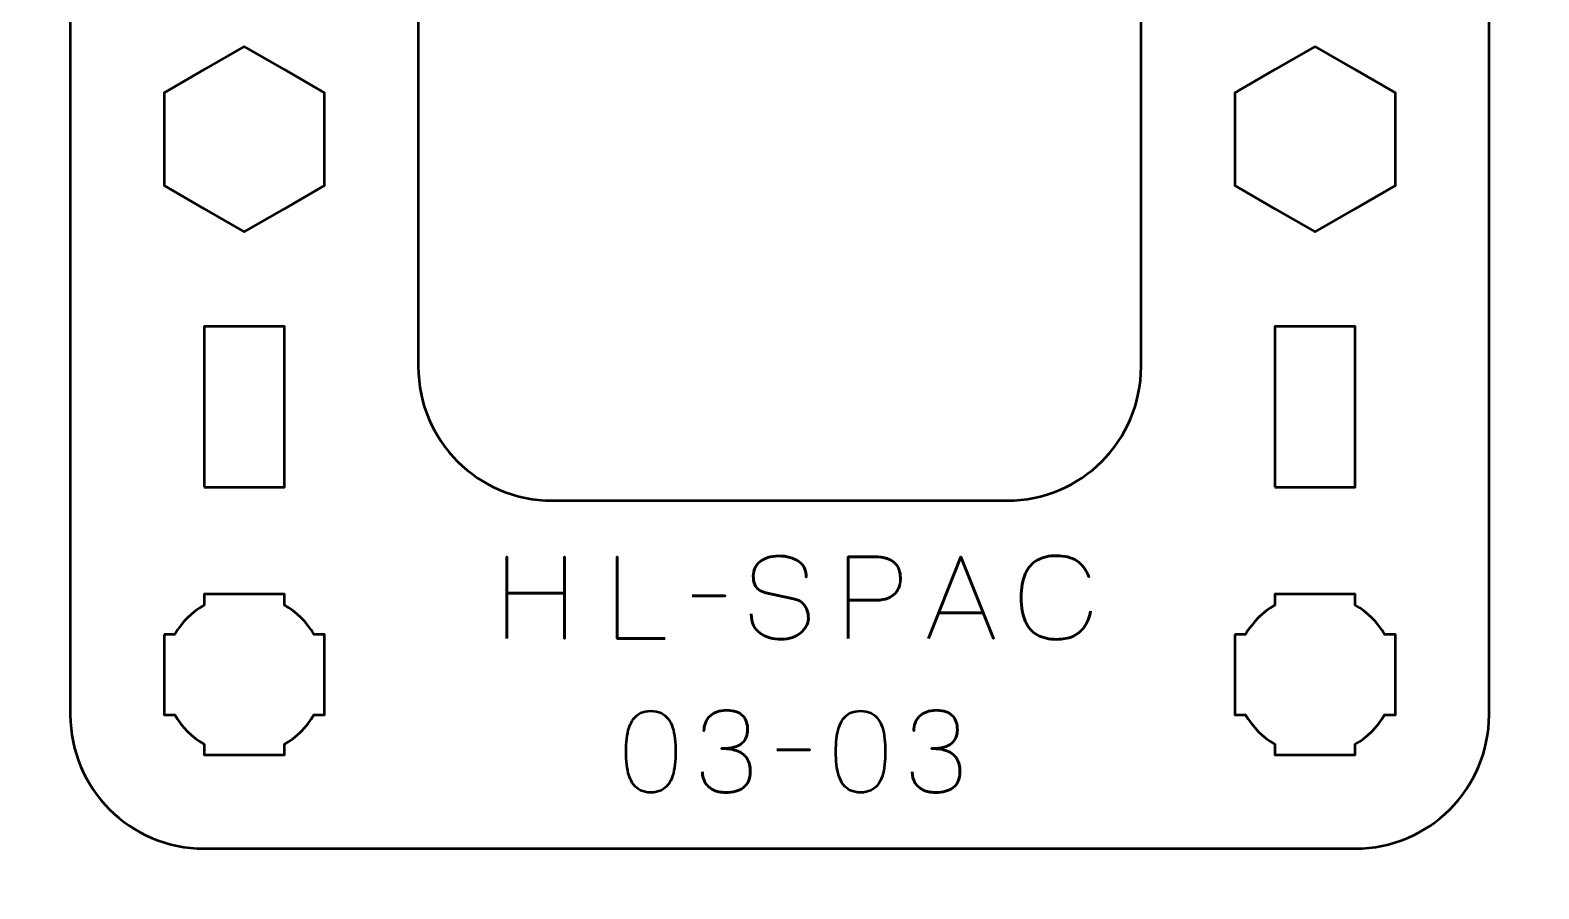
# Model space of a CAD drawing. Header units: centimetres. Extents: x -21 to 0, y -29.7 to 0.
# Drawn here: x -11.4 to -5.76, y -6.05 to -2.84 of the extents above; entities that cross this region are included whole.
import ezdxf

# ---------------------------------------------------------------- set-up
doc = ezdxf.new("R2010")
doc.units = ezdxf.units.CM
doc.header["$MEASUREMENT"] = 0
doc.layers.add('Layer 1', color=7, linetype='Continuous')

msp = doc.modelspace()

# ---------------------------------------------------------------- linework, layer by layer
at = {"layer": 'Layer 1', "lineweight": 53}
for points in [[(-10.75, -4.55), (-10.45, -4.55), (-10.45, -3.95), (-10.75, -3.95), (-10.75, -4.55)], [(-6.75, -4.55), (-6.45, -4.55), (-6.45, -3.95), (-6.75, -3.95), (-6.75, -4.55)]]:
    msp.add_lwpolyline(points, close=True, dxfattribs=at)
at = {"layer": 'Layer 1', "color": 1, "lineweight": 53}
msp.add_open_spline([(-21.00003, -29.19995), (-21.00003, -29.19995), (-21.00003, -2.89992), (-21.00003, -2.89992), (-21.00003, -2.89992), (-21.00003, -2.81709), (-20.93286, -2.74992), (-20.85003, -2.74992), (-20.85003, -2.74992), (-20.7672, -2.74992), (-20.70003, -2.68275), (-20.70003, -2.59992), (-20.70003, -2.59992), (-20.70003, -2.51709), (-20.7672, -2.44992), (-20.85003, -2.44992), (-20.85003, -2.44992), (-20.93286, -2.44992), (-21.00003, -2.38275), (-21.00003, -2.29992), (-21.00003, -2.29992), (-21.00003, -2.21709), (-20.93286, -2.14992), (-20.85003, -2.14992), (-20.85003, -2.14992), (-20.7672, -2.14992), (-20.70003, -2.08275), (-20.70003, -1.99992), (-20.70003, -1.99992), (-20.70003, -1.91709), (-20.7672, -1.84992), (-20.85003, -1.84992), (-20.85003, -1.84992), (-20.93286, -1.84992), (-21.00003, -1.78275), (-21.00003, -1.69992), (-21.00003, -1.69992), (-21.00003, -1.61709), (-20.93286, -1.54992), (-20.85003, -1.54992), (-20.85003, -1.54992), (-20.7672, -1.54992), (-20.70003, -1.48275), (-20.70003, -1.39992), (-20.70003, -1.39992), (-20.70003, -1.31709), (-20.7672, -1.24992), (-20.85003, -1.24992), (-20.85003, -1.24992), (-20.93286, -1.24992), (-21.00003, -1.18275), (-21.00003, -1.09992), (-21.00003, -1.09992), (-21.00003, -1.09992), (-21.00003, -0.49992), (-21.00003, -0.49992), (-21.00003, -0.49992), (-21.00003, -0.22295), (-20.77694, 0.00004), (-20.49994, 0.00004), (-20.49994, 0.00004), (-20.49994, 0.00004), (-0.50008, 0.00004), (-0.50008, 0.00004), (-0.50008, 0.00004), (-0.22294, 0.00004), (0.00002, -0.22295), (0.00002, -0.49992), (0.00002, -0.49992), (0.00002, -0.49992), (0.00002, -29.19995), (0.00002, -29.19995), (0.00002, -29.19995), (0.00002, -29.47695), (-0.22294, -29.70004), (-0.50008, -29.70004), (-0.50008, -29.70004), (-0.50008, -29.70004), (-20.49994, -29.70004), (-20.49994, -29.70004), (-20.49994, -29.70004), (-20.77694, -29.70004), (-21.00003, -29.47695), (-21.00003, -29.19995)], degree=3, knots=[0, 0, 0, 0, 0.047619, 0.047619, 0.047619, 0.047619, 0.0952381, 0.0952381, 0.0952381, 0.0952381, 0.1428571, 0.1428571, 0.1428571, 0.1428571, 0.1904762, 0.1904762, 0.1904762, 0.1904762, 0.2380952, 0.2380952, 0.2380952, 0.2380952, 0.2857143, 0.2857143, 0.2857143, 0.2857143, 0.3333333, 0.3333333, 0.3333333, 0.3333333, 0.3809524, 0.3809524, 0.3809524, 0.3809524, 0.4285714, 0.4285714, 0.4285714, 0.4285714, 0.4761905, 0.4761905, 0.4761905, 0.4761905, 0.5238095, 0.5238095, 0.5238095, 0.5238095, 0.5714286, 0.5714286, 0.5714286, 0.5714286, 0.6190476, 0.6190476, 0.6190476, 0.6190476, 0.6666667, 0.6666667, 0.6666667, 0.6666667, 0.7142857, 0.7142857, 0.7142857, 0.7142857, 0.7619048, 0.7619048, 0.7619048, 0.7619048, 0.8095238, 0.8095238, 0.8095238, 0.8095238, 0.8571429, 0.8571429, 0.8571429, 0.8571429, 0.9047619, 0.9047619, 0.9047619, 0.9047619, 0.952381, 0.952381, 0.952381, 0.952381, 1, 1, 1, 1], dxfattribs=at)
at = {"layer": 'Layer 1', "color": 3, "lineweight": 53}
msp.add_open_spline([(-11.25, -5.4), (-11.25, -5.4), (-11.25, -1.1), (-11.25, -1.1), (-11.25, -1.1), (-11.25, -0.82391), (-11.02609, -0.6), (-10.75, -0.6), (-10.75, -0.6), (-10.75, -0.6), (-6.45, -0.6), (-6.45, -0.6), (-6.45, -0.6), (-6.17391, -0.6), (-5.95, -0.82391), (-5.95, -1.1), (-5.95, -1.1), (-5.95, -1.1), (-5.95, -5.4), (-5.95, -5.4), (-5.95, -5.4), (-5.95, -5.67609), (-6.17391, -5.9), (-6.45, -5.9), (-6.45, -5.9), (-6.45, -5.9), (-10.75, -5.9), (-10.75, -5.9), (-10.75, -5.9), (-11.02609, -5.9), (-11.25, -5.67609), (-11.25, -5.4)], degree=3, knots=[0, 0, 0, 0, 0.125, 0.125, 0.125, 0.125, 0.25, 0.25, 0.25, 0.25, 0.375, 0.375, 0.375, 0.375, 0.5, 0.5, 0.5, 0.5, 0.625, 0.625, 0.625, 0.625, 0.75, 0.75, 0.75, 0.75, 0.875, 0.875, 0.875, 0.875, 1, 1, 1, 1], dxfattribs=at)
at = {"layer": 'Layer 1', "lineweight": 53}
for points, knots in [([(-9.95, -4.1), (-9.95, -4.1), (-9.95, -2.4), (-9.95, -2.4), (-9.95, -2.4), (-9.95, -2.12391), (-9.72609, -1.9), (-9.45, -1.9), (-9.45, -1.9), (-9.45, -1.9), (-7.75, -1.9), (-7.75, -1.9), (-7.75, -1.9), (-7.47391, -1.9), (-7.25, -2.12391), (-7.25, -2.4), (-7.25, -2.4), (-7.25, -2.4), (-7.25, -4.1), (-7.25, -4.1), (-7.25, -4.1), (-7.25, -4.37609), (-7.47391, -4.6), (-7.75, -4.6), (-7.75, -4.6), (-7.75, -4.6), (-9.45, -4.6), (-9.45, -4.6), (-9.45, -4.6), (-9.72609, -4.6), (-9.95, -4.37609), (-9.95, -4.1)], [0, 0, 0, 0, 0.125, 0.125, 0.125, 0.125, 0.25, 0.25, 0.25, 0.25, 0.375, 0.375, 0.375, 0.375, 0.5, 0.5, 0.5, 0.5, 0.625, 0.625, 0.625, 0.625, 0.75, 0.75, 0.75, 0.75, 0.875, 0.875, 0.875, 0.875, 1, 1, 1, 1]), ([(-10.6, -2.90359), (-10.6, -2.90359), (-10.45, -2.99019), (-10.45, -2.99019), (-10.45, -2.99019), (-10.45, -2.99019), (-10.3, -3.07679), (-10.3, -3.07679), (-10.3, -3.07679), (-10.3, -3.07679), (-10.3, -3.25), (-10.3, -3.25), (-10.3, -3.25), (-10.3, -3.25), (-10.3, -3.42321), (-10.3, -3.42321), (-10.3, -3.42321), (-10.3, -3.42321), (-10.45, -3.50981), (-10.45, -3.50981), (-10.45, -3.50981), (-10.45, -3.50981), (-10.6, -3.59641), (-10.6, -3.59641), (-10.6, -3.59641), (-10.6, -3.59641), (-10.75, -3.50981), (-10.75, -3.50981), (-10.75, -3.50981), (-10.75, -3.50981), (-10.9, -3.42321), (-10.9, -3.42321), (-10.9, -3.42321), (-10.9, -3.42321), (-10.9, -3.25), (-10.9, -3.25), (-10.9, -3.25), (-10.9, -3.25), (-10.9, -3.07679), (-10.9, -3.07679), (-10.9, -3.07679), (-10.9, -3.07679), (-10.75, -2.99019), (-10.75, -2.99019), (-10.75, -2.99019), (-10.75, -2.99019), (-10.6, -2.90359), (-10.6, -2.90359)], [0, 0, 0, 0, 0.0833333, 0.0833333, 0.0833333, 0.0833333, 0.1666667, 0.1666667, 0.1666667, 0.1666667, 0.25, 0.25, 0.25, 0.25, 0.3333333, 0.3333333, 0.3333333, 0.3333333, 0.4166667, 0.4166667, 0.4166667, 0.4166667, 0.5, 0.5, 0.5, 0.5, 0.5833333, 0.5833333, 0.5833333, 0.5833333, 0.6666667, 0.6666667, 0.6666667, 0.6666667, 0.75, 0.75, 0.75, 0.75, 0.8333333, 0.8333333, 0.8333333, 0.8333333, 0.9166667, 0.9166667, 0.9166667, 0.9166667, 1, 1, 1, 1]), ([(-6.6, -2.90359), (-6.6, -2.90359), (-6.45, -2.99019), (-6.45, -2.99019), (-6.45, -2.99019), (-6.45, -2.99019), (-6.3, -3.07679), (-6.3, -3.07679), (-6.3, -3.07679), (-6.3, -3.07679), (-6.3, -3.25), (-6.3, -3.25), (-6.3, -3.25), (-6.3, -3.25), (-6.3, -3.42321), (-6.3, -3.42321), (-6.3, -3.42321), (-6.3, -3.42321), (-6.45, -3.50981), (-6.45, -3.50981), (-6.45, -3.50981), (-6.45, -3.50981), (-6.6, -3.59641), (-6.6, -3.59641), (-6.6, -3.59641), (-6.6, -3.59641), (-6.75, -3.50981), (-6.75, -3.50981), (-6.75, -3.50981), (-6.75, -3.50981), (-6.9, -3.42321), (-6.9, -3.42321), (-6.9, -3.42321), (-6.9, -3.42321), (-6.9, -3.25), (-6.9, -3.25), (-6.9, -3.25), (-6.9, -3.25), (-6.9, -3.07679), (-6.9, -3.07679), (-6.9, -3.07679), (-6.9, -3.07679), (-6.75, -2.99019), (-6.75, -2.99019), (-6.75, -2.99019), (-6.75, -2.99019), (-6.6, -2.90359), (-6.6, -2.90359)], [0, 0, 0, 0, 0.0833333, 0.0833333, 0.0833333, 0.0833333, 0.1666667, 0.1666667, 0.1666667, 0.1666667, 0.25, 0.25, 0.25, 0.25, 0.3333333, 0.3333333, 0.3333333, 0.3333333, 0.4166667, 0.4166667, 0.4166667, 0.4166667, 0.5, 0.5, 0.5, 0.5, 0.5833333, 0.5833333, 0.5833333, 0.5833333, 0.6666667, 0.6666667, 0.6666667, 0.6666667, 0.75, 0.75, 0.75, 0.75, 0.8333333, 0.8333333, 0.8333333, 0.8333333, 0.9166667, 0.9166667, 0.9166667, 0.9166667, 1, 1, 1, 1]), ([(-10.9, -5.1), (-10.9, -5.1), (-10.85985, -5.1), (-10.85985, -5.1), (-10.85985, -5.1), (-10.8335, -5.05447), (-10.79553, -5.0165), (-10.75, -4.99015), (-10.75, -4.99015), (-10.75, -4.99015), (-10.75, -4.95), (-10.75, -4.95), (-10.75, -4.95), (-10.75, -4.95), (-10.6, -4.95), (-10.6, -4.95), (-10.6, -4.95), (-10.6, -4.95), (-10.45, -4.95), (-10.45, -4.95), (-10.45, -4.95), (-10.45, -4.95), (-10.45, -4.99015), (-10.45, -4.99015), (-10.45, -4.99015), (-10.40447, -5.0165), (-10.3665, -5.05447), (-10.34015, -5.1), (-10.34015, -5.1), (-10.34015, -5.1), (-10.3, -5.1), (-10.3, -5.1), (-10.3, -5.1), (-10.3, -5.1), (-10.3, -5.25), (-10.3, -5.25), (-10.3, -5.25), (-10.3, -5.25), (-10.3, -5.4), (-10.3, -5.4), (-10.3, -5.4), (-10.3, -5.4), (-10.34015, -5.4), (-10.34015, -5.4), (-10.34015, -5.4), (-10.3665, -5.44553), (-10.40447, -5.4835), (-10.45, -5.50985), (-10.45, -5.50985), (-10.45, -5.50985), (-10.45, -5.55), (-10.45, -5.55), (-10.45, -5.55), (-10.45, -5.55), (-10.6, -5.55), (-10.6, -5.55), (-10.6, -5.55), (-10.6, -5.55), (-10.75, -5.55), (-10.75, -5.55), (-10.75, -5.55), (-10.75, -5.55), (-10.75, -5.50985), (-10.75, -5.50985), (-10.75, -5.50985), (-10.79553, -5.4835), (-10.8335, -5.44553), (-10.85985, -5.4), (-10.85985, -5.4), (-10.85985, -5.4), (-10.9, -5.4), (-10.9, -5.4), (-10.9, -5.4), (-10.9, -5.4), (-10.9, -5.25), (-10.9, -5.25), (-10.9, -5.25), (-10.9, -5.25), (-10.9, -5.1), (-10.9, -5.1)], [0, 0, 0, 0, 0.05, 0.05, 0.05, 0.05, 0.1, 0.1, 0.1, 0.1, 0.15, 0.15, 0.15, 0.15, 0.2, 0.2, 0.2, 0.2, 0.25, 0.25, 0.25, 0.25, 0.3, 0.3, 0.3, 0.3, 0.35, 0.35, 0.35, 0.35, 0.4, 0.4, 0.4, 0.4, 0.45, 0.45, 0.45, 0.45, 0.5, 0.5, 0.5, 0.5, 0.55, 0.55, 0.55, 0.55, 0.6, 0.6, 0.6, 0.6, 0.65, 0.65, 0.65, 0.65, 0.7, 0.7, 0.7, 0.7, 0.75, 0.75, 0.75, 0.75, 0.8, 0.8, 0.8, 0.8, 0.85, 0.85, 0.85, 0.85, 0.9, 0.9, 0.9, 0.9, 0.95, 0.95, 0.95, 0.95, 1, 1, 1, 1]), ([(-6.9, -5.1), (-6.9, -5.1), (-6.85985, -5.1), (-6.85985, -5.1), (-6.85985, -5.1), (-6.8335, -5.05447), (-6.79553, -5.0165), (-6.75, -4.99015), (-6.75, -4.99015), (-6.75, -4.99015), (-6.75, -4.95), (-6.75, -4.95), (-6.75, -4.95), (-6.75, -4.95), (-6.6, -4.95), (-6.6, -4.95), (-6.6, -4.95), (-6.6, -4.95), (-6.45, -4.95), (-6.45, -4.95), (-6.45, -4.95), (-6.45, -4.95), (-6.45, -4.99015), (-6.45, -4.99015), (-6.45, -4.99015), (-6.40447, -5.0165), (-6.3665, -5.05447), (-6.34015, -5.1), (-6.34015, -5.1), (-6.34015, -5.1), (-6.3, -5.1), (-6.3, -5.1), (-6.3, -5.1), (-6.3, -5.1), (-6.3, -5.25), (-6.3, -5.25), (-6.3, -5.25), (-6.3, -5.25), (-6.3, -5.4), (-6.3, -5.4), (-6.3, -5.4), (-6.3, -5.4), (-6.34015, -5.4), (-6.34015, -5.4), (-6.34015, -5.4), (-6.3665, -5.44553), (-6.40447, -5.4835), (-6.45, -5.50985), (-6.45, -5.50985), (-6.45, -5.50985), (-6.45, -5.55), (-6.45, -5.55), (-6.45, -5.55), (-6.45, -5.55), (-6.6, -5.55), (-6.6, -5.55), (-6.6, -5.55), (-6.6, -5.55), (-6.75, -5.55), (-6.75, -5.55), (-6.75, -5.55), (-6.75, -5.55), (-6.75, -5.50985), (-6.75, -5.50985), (-6.75, -5.50985), (-6.79553, -5.4835), (-6.8335, -5.44553), (-6.85985, -5.4), (-6.85985, -5.4), (-6.85985, -5.4), (-6.9, -5.4), (-6.9, -5.4), (-6.9, -5.4), (-6.9, -5.4), (-6.9, -5.25), (-6.9, -5.25), (-6.9, -5.25), (-6.9, -5.25), (-6.9, -5.1), (-6.9, -5.1)], [0, 0, 0, 0, 0.05, 0.05, 0.05, 0.05, 0.1, 0.1, 0.1, 0.1, 0.15, 0.15, 0.15, 0.15, 0.2, 0.2, 0.2, 0.2, 0.25, 0.25, 0.25, 0.25, 0.3, 0.3, 0.3, 0.3, 0.35, 0.35, 0.35, 0.35, 0.4, 0.4, 0.4, 0.4, 0.45, 0.45, 0.45, 0.45, 0.5, 0.5, 0.5, 0.5, 0.55, 0.55, 0.55, 0.55, 0.6, 0.6, 0.6, 0.6, 0.65, 0.65, 0.65, 0.65, 0.7, 0.7, 0.7, 0.7, 0.75, 0.75, 0.75, 0.75, 0.8, 0.8, 0.8, 0.8, 0.85, 0.85, 0.85, 0.85, 0.9, 0.9, 0.9, 0.9, 0.95, 0.95, 0.95, 0.95, 1, 1, 1, 1])]:
    msp.add_open_spline(points, degree=3, knots=knots, dxfattribs=at)
at = {"layer": 'Layer 1', "color": 5, "lineweight": 53}
for points, knots in [([(-9.6198, -5.11494), (-9.6198, -5.11494), (-9.6198, -4.94603), (-9.6198, -4.94603), (-9.6198, -4.94603), (-9.6198, -4.94603), (-9.40433, -4.94603), (-9.40433, -4.94603), (-9.40433, -4.94603), (-9.40433, -4.94603), (-9.40433, -5.11494), (-9.40433, -5.11494), (-9.40433, -5.11494), (-9.40433, -5.11494), (-9.40433, -4.81014), (-9.40433, -4.81014), (-9.40433, -4.81014), (-9.40433, -4.81014), (-9.40433, -4.94603), (-9.40433, -4.94603), (-9.40433, -4.94603), (-9.40433, -4.94603), (-9.6198, -4.94603), (-9.6198, -4.94603), (-9.6198, -4.94603), (-9.6198, -4.94603), (-9.6198, -4.81014), (-9.6198, -4.81014), (-9.6198, -4.81014), (-9.6198, -4.81014), (-9.6198, -5.11494), (-9.6198, -5.11494)], [0, 0, 0, 0, 0.125, 0.125, 0.125, 0.125, 0.25, 0.25, 0.25, 0.25, 0.375, 0.375, 0.375, 0.375, 0.5, 0.5, 0.5, 0.5, 0.625, 0.625, 0.625, 0.625, 0.75, 0.75, 0.75, 0.75, 0.875, 0.875, 0.875, 0.875, 1, 1, 1, 1]), ([(-9.02841, -5.11494), (-9.02841, -5.11494), (-9.20663, -5.11494), (-9.20663, -5.11494), (-9.20663, -5.11494), (-9.20663, -5.11494), (-9.20663, -4.80972), (-9.20663, -4.80972), (-9.20663, -4.80972), (-9.20663, -4.80972), (-9.20663, -5.11494), (-9.20663, -5.11494), (-9.20663, -5.11494), (-9.20663, -5.11494), (-9.02841, -5.11494), (-9.02841, -5.11494)], [0, 0, 0, 0, 0.25, 0.25, 0.25, 0.25, 0.5, 0.5, 0.5, 0.5, 0.75, 0.75, 0.75, 0.75, 1, 1, 1, 1]), ([(-8.70626, -5.02265), (-8.70612, -5.03952), (-8.70316, -5.05398), (-8.69723, -5.06605), (-8.69723, -5.06605), (-8.69137, -5.07804), (-8.68319, -5.08785), (-8.67289, -5.09547), (-8.67289, -5.09547), (-8.66252, -5.10302), (-8.65059, -5.10859), (-8.63712, -5.11219), (-8.63712, -5.11219), (-8.62371, -5.11572), (-8.60932, -5.11748), (-8.59408, -5.11748), (-8.59408, -5.11748), (-8.5787, -5.11741), (-8.56487, -5.11515), (-8.55252, -5.11085), (-8.55252, -5.11085), (-8.54024, -5.10654), (-8.52973, -5.10076), (-8.52091, -5.09349), (-8.52091, -5.09349), (-8.51216, -5.08622), (-8.50539, -5.07811), (-8.50059, -5.06908), (-8.50059, -5.06908), (-8.49579, -5.06005), (-8.49325, -5.05081), (-8.4929, -5.04128), (-8.4929, -5.04128), (-8.49248, -5.02879), (-8.49431, -5.01736), (-8.49833, -5.00706), (-8.49833, -5.00706), (-8.50236, -4.99676), (-8.50857, -4.98815), (-8.51696, -4.9811), (-8.51696, -4.9811), (-8.52529, -4.97404), (-8.5358, -4.9691), (-8.54836, -4.96635), (-8.54836, -4.96635), (-8.54836, -4.96635), (-8.65207, -4.94391), (-8.65207, -4.94391), (-8.65207, -4.94391), (-8.66181, -4.94187), (-8.67021, -4.93841), (-8.67712, -4.93361), (-8.67712, -4.93361), (-8.68404, -4.92875), (-8.6894, -4.92204), (-8.69307, -4.91343), (-8.69307, -4.91343), (-8.69674, -4.9049), (-8.69864, -4.89403), (-8.69864, -4.88084), (-8.69864, -4.88084), (-8.69864, -4.87082), (-8.69659, -4.86137), (-8.69243, -4.85248), (-8.69243, -4.85248), (-8.68834, -4.84359), (-8.68227, -4.83575), (-8.6743, -4.82884), (-8.6743, -4.82884), (-8.66633, -4.822), (-8.65645, -4.81663), (-8.64474, -4.81275), (-8.64474, -4.81275), (-8.63295, -4.8088), (-8.61948, -4.80683), (-8.60424, -4.80676), (-8.60424, -4.80676), (-8.58893, -4.80676), (-8.57489, -4.80852), (-8.56205, -4.81205), (-8.56205, -4.81205), (-8.54928, -4.81558), (-8.5382, -4.82066), (-8.52889, -4.82743), (-8.52889, -4.82743), (-8.51957, -4.8342), (-8.51238, -4.84253), (-8.50744, -4.85226), (-8.50744, -4.85226), (-8.5025, -4.86207), (-8.50017, -4.87329), (-8.50052, -4.88592), (-8.50052, -4.88592), (-8.50017, -4.87329), (-8.5025, -4.86207), (-8.50744, -4.85226), (-8.50744, -4.85226), (-8.51238, -4.84253), (-8.51957, -4.8342), (-8.52889, -4.82743), (-8.52889, -4.82743), (-8.5382, -4.82066), (-8.54928, -4.81558), (-8.56205, -4.81205), (-8.56205, -4.81205), (-8.57489, -4.80852), (-8.58893, -4.80676), (-8.60424, -4.80676), (-8.60424, -4.80676), (-8.61948, -4.80683), (-8.63295, -4.8088), (-8.64474, -4.81275), (-8.64474, -4.81275), (-8.65645, -4.81663), (-8.66633, -4.822), (-8.6743, -4.82884), (-8.6743, -4.82884), (-8.68227, -4.83575), (-8.68834, -4.84359), (-8.69243, -4.85248), (-8.69243, -4.85248), (-8.69659, -4.86137), (-8.69864, -4.87082), (-8.69864, -4.88084), (-8.69864, -4.88084), (-8.69864, -4.89403), (-8.69681, -4.9049), (-8.69328, -4.91336), (-8.69328, -4.91336), (-8.68968, -4.9219), (-8.68439, -4.92853), (-8.67747, -4.9334), (-8.67747, -4.9334), (-8.67056, -4.9382), (-8.66209, -4.94173), (-8.65207, -4.94391), (-8.65207, -4.94391), (-8.65207, -4.94391), (-8.54836, -4.96635), (-8.54836, -4.96635), (-8.54836, -4.96635), (-8.53552, -4.9691), (-8.52493, -4.97404), (-8.51661, -4.9811), (-8.51661, -4.9811), (-8.50821, -4.98815), (-8.50207, -4.99676), (-8.49812, -5.00706), (-8.49812, -5.00706), (-8.49424, -5.01736), (-8.49248, -5.02879), (-8.4929, -5.04128), (-8.4929, -5.04128), (-8.49325, -5.05081), (-8.49579, -5.06005), (-8.50059, -5.06908), (-8.50059, -5.06908), (-8.50539, -5.07811), (-8.51216, -5.08622), (-8.52091, -5.09349), (-8.52091, -5.09349), (-8.52973, -5.10076), (-8.54024, -5.10654), (-8.55252, -5.11085), (-8.55252, -5.11085), (-8.56487, -5.11515), (-8.5787, -5.11741), (-8.59408, -5.11748), (-8.59408, -5.11748), (-8.60932, -5.11748), (-8.62371, -5.11572), (-8.63712, -5.11219), (-8.63712, -5.11219), (-8.65059, -5.10859), (-8.66252, -5.10302), (-8.67289, -5.09547), (-8.67289, -5.09547), (-8.68319, -5.08785), (-8.69137, -5.07804), (-8.69723, -5.06605), (-8.69723, -5.06605), (-8.70316, -5.05398), (-8.70612, -5.03952), (-8.70626, -5.02265)], [0, 0, 0, 0, 0.0217391, 0.0217391, 0.0217391, 0.0217391, 0.0434783, 0.0434783, 0.0434783, 0.0434783, 0.0652174, 0.0652174, 0.0652174, 0.0652174, 0.0869565, 0.0869565, 0.0869565, 0.0869565, 0.1086957, 0.1086957, 0.1086957, 0.1086957, 0.1304348, 0.1304348, 0.1304348, 0.1304348, 0.1521739, 0.1521739, 0.1521739, 0.1521739, 0.173913, 0.173913, 0.173913, 0.173913, 0.1956522, 0.1956522, 0.1956522, 0.1956522, 0.2173913, 0.2173913, 0.2173913, 0.2173913, 0.2391304, 0.2391304, 0.2391304, 0.2391304, 0.2608696, 0.2608696, 0.2608696, 0.2608696, 0.2826087, 0.2826087, 0.2826087, 0.2826087, 0.3043478, 0.3043478, 0.3043478, 0.3043478, 0.326087, 0.326087, 0.326087, 0.326087, 0.3478261, 0.3478261, 0.3478261, 0.3478261, 0.3695652, 0.3695652, 0.3695652, 0.3695652, 0.3913043, 0.3913043, 0.3913043, 0.3913043, 0.4130435, 0.4130435, 0.4130435, 0.4130435, 0.4347826, 0.4347826, 0.4347826, 0.4347826, 0.4565217, 0.4565217, 0.4565217, 0.4565217, 0.4782609, 0.4782609, 0.4782609, 0.4782609, 0.5, 0.5, 0.5, 0.5, 0.5217391, 0.5217391, 0.5217391, 0.5217391, 0.5434783, 0.5434783, 0.5434783, 0.5434783, 0.5652174, 0.5652174, 0.5652174, 0.5652174, 0.5869565, 0.5869565, 0.5869565, 0.5869565, 0.6086957, 0.6086957, 0.6086957, 0.6086957, 0.6304348, 0.6304348, 0.6304348, 0.6304348, 0.6521739, 0.6521739, 0.6521739, 0.6521739, 0.673913, 0.673913, 0.673913, 0.673913, 0.6956522, 0.6956522, 0.6956522, 0.6956522, 0.7173913, 0.7173913, 0.7173913, 0.7173913, 0.7391304, 0.7391304, 0.7391304, 0.7391304, 0.7608696, 0.7608696, 0.7608696, 0.7608696, 0.7826087, 0.7826087, 0.7826087, 0.7826087, 0.8043478, 0.8043478, 0.8043478, 0.8043478, 0.826087, 0.826087, 0.826087, 0.826087, 0.8478261, 0.8478261, 0.8478261, 0.8478261, 0.8695652, 0.8695652, 0.8695652, 0.8695652, 0.8913043, 0.8913043, 0.8913043, 0.8913043, 0.9130435, 0.9130435, 0.9130435, 0.9130435, 0.9347826, 0.9347826, 0.9347826, 0.9347826, 0.9565217, 0.9565217, 0.9565217, 0.9565217, 0.9782609, 0.9782609, 0.9782609, 0.9782609, 1, 1, 1, 1]), ([(-8.34431, -5.11494), (-8.34431, -5.11494), (-8.34431, -4.80972), (-8.34431, -4.80972), (-8.34431, -4.80972), (-8.34431, -4.80972), (-8.24694, -4.80972), (-8.24694, -4.80972), (-8.24694, -4.80972), (-8.22747, -4.80979), (-8.21146, -4.81198), (-8.19883, -4.81621), (-8.19883, -4.81621), (-8.18627, -4.82037), (-8.17639, -4.82616), (-8.16926, -4.8335), (-8.16926, -4.8335), (-8.16214, -4.84076), (-8.15706, -4.84909), (-8.15395, -4.85847), (-8.15395, -4.85847), (-8.15092, -4.86786), (-8.14916, -4.87766), (-8.14873, -4.88804), (-8.14873, -4.88804), (-8.14824, -4.89841), (-8.14944, -4.90857), (-8.15226, -4.91844), (-8.15226, -4.91844), (-8.15515, -4.92832), (-8.16002, -4.93728), (-8.16701, -4.94533), (-8.16701, -4.94533), (-8.17392, -4.95337), (-8.1833, -4.95979), (-8.19509, -4.96452), (-8.19509, -4.96452), (-8.20687, -4.96931), (-8.22147, -4.97171), (-8.2389, -4.97185), (-8.2389, -4.97185), (-8.2389, -4.97185), (-8.34431, -4.97185), (-8.34431, -4.97185), (-8.34431, -4.97185), (-8.34431, -4.97185), (-8.2389, -4.97185), (-8.2389, -4.97185), (-8.2389, -4.97185), (-8.22183, -4.97171), (-8.20736, -4.96931), (-8.19565, -4.96452), (-8.19565, -4.96452), (-8.18387, -4.95979), (-8.17448, -4.95337), (-8.16743, -4.94533), (-8.16743, -4.94533), (-8.16044, -4.93728), (-8.15543, -4.92832), (-8.15247, -4.91844), (-8.15247, -4.91844), (-8.14951, -4.90857), (-8.14824, -4.89841), (-8.14873, -4.88804), (-8.14873, -4.88804), (-8.14916, -4.87766), (-8.15092, -4.86786), (-8.15409, -4.85847), (-8.15409, -4.85847), (-8.1572, -4.84909), (-8.16242, -4.84076), (-8.16955, -4.8335), (-8.16955, -4.8335), (-8.17674, -4.82616), (-8.18662, -4.82037), (-8.19918, -4.81621), (-8.19918, -4.81621), (-8.21181, -4.81198), (-8.22768, -4.80979), (-8.24694, -4.80972), (-8.24694, -4.80972), (-8.24694, -4.80972), (-8.34431, -4.80972), (-8.34431, -4.80972), (-8.34431, -4.80972), (-8.34431, -4.80972), (-8.34431, -5.11494), (-8.34431, -5.11494)], [0, 0, 0, 0, 0.0454545, 0.0454545, 0.0454545, 0.0454545, 0.0909091, 0.0909091, 0.0909091, 0.0909091, 0.1363636, 0.1363636, 0.1363636, 0.1363636, 0.1818182, 0.1818182, 0.1818182, 0.1818182, 0.2272727, 0.2272727, 0.2272727, 0.2272727, 0.2727273, 0.2727273, 0.2727273, 0.2727273, 0.3181818, 0.3181818, 0.3181818, 0.3181818, 0.3636364, 0.3636364, 0.3636364, 0.3636364, 0.4090909, 0.4090909, 0.4090909, 0.4090909, 0.4545455, 0.4545455, 0.4545455, 0.4545455, 0.5, 0.5, 0.5, 0.5, 0.5454545, 0.5454545, 0.5454545, 0.5454545, 0.5909091, 0.5909091, 0.5909091, 0.5909091, 0.6363636, 0.6363636, 0.6363636, 0.6363636, 0.6818182, 0.6818182, 0.6818182, 0.6818182, 0.7272727, 0.7272727, 0.7272727, 0.7272727, 0.7727273, 0.7727273, 0.7727273, 0.7727273, 0.8181818, 0.8181818, 0.8181818, 0.8181818, 0.8636364, 0.8636364, 0.8636364, 0.8636364, 0.9090909, 0.9090909, 0.9090909, 0.9090909, 0.9545455, 0.9545455, 0.9545455, 0.9545455, 1, 1, 1, 1]), ([(-8.04375, -5.11494), (-8.04375, -5.11494), (-7.92268, -4.80972), (-7.92268, -4.80972), (-7.92268, -4.80972), (-7.92268, -4.80972), (-7.80118, -5.11494), (-7.80118, -5.11494), (-7.80118, -5.11494), (-7.80118, -5.11494), (-7.92268, -4.80972), (-7.92268, -4.80972), (-7.92268, -4.80972), (-7.92268, -4.80972), (-8.04375, -5.11494), (-8.04375, -5.11494)], [0, 0, 0, 0, 0.25, 0.25, 0.25, 0.25, 0.5, 0.5, 0.5, 0.5, 0.75, 0.75, 0.75, 0.75, 1, 1, 1, 1]), ([(-7.43881, -5.01249), (-7.44333, -5.03669), (-7.45123, -5.05666), (-7.46231, -5.07232), (-7.46231, -5.07232), (-7.47345, -5.08792), (-7.48771, -5.09949), (-7.50506, -5.10704), (-7.50506, -5.10704), (-7.52235, -5.11459), (-7.54267, -5.1184), (-7.56581, -5.11833), (-7.56581, -5.11833), (-7.59396, -5.1184), (-7.61788, -5.11296), (-7.6375, -5.10189), (-7.6375, -5.10189), (-7.65711, -5.09088), (-7.67207, -5.07388), (-7.68237, -5.05081), (-7.68237, -5.05081), (-7.69267, -5.02773), (-7.69782, -4.99817), (-7.69789, -4.96212), (-7.69789, -4.96212), (-7.69782, -4.92621), (-7.69267, -4.89671), (-7.68237, -4.87364), (-7.68237, -4.87364), (-7.67207, -4.85057), (-7.65711, -4.8335), (-7.6375, -4.82242), (-7.6375, -4.82242), (-7.61788, -4.81134), (-7.59396, -4.80584), (-7.56581, -4.80591), (-7.56581, -4.80591), (-7.53568, -4.80584), (-7.51043, -4.81226), (-7.49011, -4.82517), (-7.49011, -4.82517), (-7.46986, -4.83808), (-7.45497, -4.85805), (-7.44559, -4.88507), (-7.44559, -4.88507), (-7.45497, -4.85805), (-7.46986, -4.83808), (-7.49011, -4.82517), (-7.49011, -4.82517), (-7.51043, -4.81226), (-7.53568, -4.80584), (-7.56581, -4.80591), (-7.56581, -4.80591), (-7.59396, -4.80584), (-7.61788, -4.81134), (-7.6375, -4.82242), (-7.6375, -4.82242), (-7.65711, -4.8335), (-7.67207, -4.85057), (-7.68237, -4.87364), (-7.68237, -4.87364), (-7.69267, -4.89671), (-7.69782, -4.92621), (-7.69789, -4.96212), (-7.69789, -4.96212), (-7.69782, -4.99817), (-7.69267, -5.02773), (-7.68237, -5.05081), (-7.68237, -5.05081), (-7.67207, -5.07388), (-7.65711, -5.09088), (-7.6375, -5.10189), (-7.6375, -5.10189), (-7.61788, -5.11296), (-7.59396, -5.1184), (-7.56581, -5.11833), (-7.56581, -5.11833), (-7.54267, -5.1184), (-7.52235, -5.11459), (-7.50506, -5.10704), (-7.50506, -5.10704), (-7.48771, -5.09949), (-7.47345, -5.08792), (-7.46231, -5.07232), (-7.46231, -5.07232), (-7.45123, -5.05666), (-7.44333, -5.03669), (-7.43881, -5.01249)], [0, 0, 0, 0, 0.0454545, 0.0454545, 0.0454545, 0.0454545, 0.0909091, 0.0909091, 0.0909091, 0.0909091, 0.1363636, 0.1363636, 0.1363636, 0.1363636, 0.1818182, 0.1818182, 0.1818182, 0.1818182, 0.2272727, 0.2272727, 0.2272727, 0.2272727, 0.2727273, 0.2727273, 0.2727273, 0.2727273, 0.3181818, 0.3181818, 0.3181818, 0.3181818, 0.3636364, 0.3636364, 0.3636364, 0.3636364, 0.4090909, 0.4090909, 0.4090909, 0.4090909, 0.4545455, 0.4545455, 0.4545455, 0.4545455, 0.5, 0.5, 0.5, 0.5, 0.5454545, 0.5454545, 0.5454545, 0.5454545, 0.5909091, 0.5909091, 0.5909091, 0.5909091, 0.6363636, 0.6363636, 0.6363636, 0.6363636, 0.6818182, 0.6818182, 0.6818182, 0.6818182, 0.7272727, 0.7272727, 0.7272727, 0.7272727, 0.7727273, 0.7727273, 0.7727273, 0.7727273, 0.8181818, 0.8181818, 0.8181818, 0.8181818, 0.8636364, 0.8636364, 0.8636364, 0.8636364, 0.9090909, 0.9090909, 0.9090909, 0.9090909, 0.9545455, 0.9545455, 0.9545455, 0.9545455, 1, 1, 1, 1]), ([(-8.92639, -4.95534), (-8.92639, -4.95534), (-8.8032, -4.95534), (-8.8032, -4.95534), (-8.8032, -4.95534), (-8.8032, -4.95534), (-8.92639, -4.95534), (-8.92639, -4.95534)], [0, 0, 0, 0, 0.5, 0.5, 0.5, 0.5, 1, 1, 1, 1]), ([(-8.00565, -5.01884), (-8.00565, -5.01884), (-7.83971, -5.01884), (-7.83971, -5.01884), (-7.83971, -5.01884), (-7.83971, -5.01884), (-8.00565, -5.01884), (-8.00565, -5.01884)], [0, 0, 0, 0, 0.5, 0.5, 0.5, 0.5, 1, 1, 1, 1]), ([(-9.08132, -5.69025), (-9.06651, -5.69018), (-9.05374, -5.68757), (-9.04308, -5.68249), (-9.04308, -5.68249), (-9.0325, -5.67741), (-9.02368, -5.67014), (-9.01663, -5.6609), (-9.01663, -5.6609), (-9.00964, -5.65159), (-9.00414, -5.64058), (-9.00005, -5.62788), (-9.00005, -5.62788), (-8.99602, -5.61518), (-8.99313, -5.60128), (-8.99151, -5.58604), (-8.99151, -5.58604), (-8.98981, -5.5708), (-8.98897, -5.55478), (-8.98904, -5.53785), (-8.98904, -5.53785), (-8.98897, -5.52099), (-8.98981, -5.50497), (-8.99151, -5.4898), (-8.99151, -5.4898), (-8.99313, -5.47463), (-8.99602, -5.46066), (-9.00005, -5.44796), (-9.00005, -5.44796), (-9.00414, -5.43533), (-9.00964, -5.42433), (-9.01663, -5.41494), (-9.01663, -5.41494), (-9.02368, -5.40563), (-9.0325, -5.39836), (-9.04308, -5.39328), (-9.04308, -5.39328), (-9.05374, -5.38813), (-9.06651, -5.38552), (-9.08132, -5.38545), (-9.08132, -5.38545), (-9.09614, -5.38552), (-9.10891, -5.38813), (-9.11957, -5.39328), (-9.11957, -5.39328), (-9.13015, -5.39836), (-9.13897, -5.40563), (-9.14602, -5.41494), (-9.14602, -5.41494), (-9.15301, -5.42433), (-9.15851, -5.43533), (-9.1626, -5.44796), (-9.1626, -5.44796), (-9.16663, -5.46066), (-9.16952, -5.47463), (-9.17114, -5.4898), (-9.17114, -5.4898), (-9.17283, -5.50497), (-9.17368, -5.52099), (-9.17361, -5.53785), (-9.17361, -5.53785), (-9.17368, -5.55478), (-9.17283, -5.5708), (-9.17114, -5.58604), (-9.17114, -5.58604), (-9.16952, -5.60128), (-9.16663, -5.61518), (-9.1626, -5.62788), (-9.1626, -5.62788), (-9.15851, -5.64058), (-9.15301, -5.65159), (-9.14602, -5.6609), (-9.14602, -5.6609), (-9.13897, -5.67014), (-9.13015, -5.67741), (-9.11957, -5.68249), (-9.11957, -5.68249), (-9.10891, -5.68757), (-9.09614, -5.69018), (-9.08132, -5.69025)], [0, 0, 0, 0, 0.05, 0.05, 0.05, 0.05, 0.1, 0.1, 0.1, 0.1, 0.15, 0.15, 0.15, 0.15, 0.2, 0.2, 0.2, 0.2, 0.25, 0.25, 0.25, 0.25, 0.3, 0.3, 0.3, 0.3, 0.35, 0.35, 0.35, 0.35, 0.4, 0.4, 0.4, 0.4, 0.45, 0.45, 0.45, 0.45, 0.5, 0.5, 0.5, 0.5, 0.55, 0.55, 0.55, 0.55, 0.6, 0.6, 0.6, 0.6, 0.65, 0.65, 0.65, 0.65, 0.7, 0.7, 0.7, 0.7, 0.75, 0.75, 0.75, 0.75, 0.8, 0.8, 0.8, 0.8, 0.85, 0.85, 0.85, 0.85, 0.9, 0.9, 0.9, 0.9, 0.95, 0.95, 0.95, 0.95, 1, 1, 1, 1]), ([(-9.08132, -5.69025), (-9.06651, -5.69018), (-9.05374, -5.68757), (-9.04308, -5.68249), (-9.04308, -5.68249), (-9.0325, -5.67741), (-9.02368, -5.67014), (-9.01663, -5.6609), (-9.01663, -5.6609), (-9.00964, -5.65159), (-9.00414, -5.64058), (-9.00005, -5.62788), (-9.00005, -5.62788), (-8.99602, -5.61518), (-8.99313, -5.60128), (-8.99151, -5.58604), (-8.99151, -5.58604), (-8.98981, -5.5708), (-8.98897, -5.55478), (-8.98904, -5.53785), (-8.98904, -5.53785), (-8.98897, -5.52099), (-8.98981, -5.50497), (-8.99151, -5.4898), (-8.99151, -5.4898), (-8.99313, -5.47463), (-8.99602, -5.46066), (-9.00005, -5.44796), (-9.00005, -5.44796), (-9.00414, -5.43533), (-9.00964, -5.42433), (-9.01663, -5.41494), (-9.01663, -5.41494), (-9.02368, -5.40563), (-9.0325, -5.39836), (-9.04308, -5.39328), (-9.04308, -5.39328), (-9.05374, -5.38813), (-9.06651, -5.38552), (-9.08132, -5.38545), (-9.08132, -5.38545), (-9.09614, -5.38552), (-9.10891, -5.38813), (-9.11957, -5.39328), (-9.11957, -5.39328), (-9.13015, -5.39836), (-9.13897, -5.40563), (-9.14602, -5.41494), (-9.14602, -5.41494), (-9.15301, -5.42433), (-9.15851, -5.43533), (-9.1626, -5.44796), (-9.1626, -5.44796), (-9.16663, -5.46066), (-9.16952, -5.47463), (-9.17114, -5.4898), (-9.17114, -5.4898), (-9.17283, -5.50497), (-9.17368, -5.52099), (-9.17361, -5.53785), (-9.17361, -5.53785), (-9.17368, -5.55478), (-9.17283, -5.5708), (-9.17114, -5.58604), (-9.17114, -5.58604), (-9.16952, -5.60128), (-9.16663, -5.61518), (-9.1626, -5.62788), (-9.1626, -5.62788), (-9.15851, -5.64058), (-9.15301, -5.65159), (-9.14602, -5.6609), (-9.14602, -5.6609), (-9.13897, -5.67014), (-9.13015, -5.67741), (-9.11957, -5.68249), (-9.11957, -5.68249), (-9.10891, -5.68757), (-9.09614, -5.69018), (-9.08132, -5.69025)], [0, 0, 0, 0, 0.05, 0.05, 0.05, 0.05, 0.1, 0.1, 0.1, 0.1, 0.15, 0.15, 0.15, 0.15, 0.2, 0.2, 0.2, 0.2, 0.25, 0.25, 0.25, 0.25, 0.3, 0.3, 0.3, 0.3, 0.35, 0.35, 0.35, 0.35, 0.4, 0.4, 0.4, 0.4, 0.45, 0.45, 0.45, 0.45, 0.5, 0.5, 0.5, 0.5, 0.55, 0.55, 0.55, 0.55, 0.6, 0.6, 0.6, 0.6, 0.65, 0.65, 0.65, 0.65, 0.7, 0.7, 0.7, 0.7, 0.75, 0.75, 0.75, 0.75, 0.8, 0.8, 0.8, 0.8, 0.85, 0.85, 0.85, 0.85, 0.9, 0.9, 0.9, 0.9, 0.95, 0.95, 0.95, 0.95, 1, 1, 1, 1]), ([(-8.88871, -5.61363), (-8.88864, -5.62887), (-8.88511, -5.64213), (-8.87813, -5.65363), (-8.87813, -5.65363), (-8.87114, -5.66506), (-8.86119, -5.67402), (-8.84821, -5.68044), (-8.84821, -5.68044), (-8.83523, -5.68686), (-8.81964, -5.69011), (-8.8015, -5.69025), (-8.8015, -5.69025), (-8.78789, -5.69025), (-8.77554, -5.68884), (-8.76432, -5.68588), (-8.76432, -5.68588), (-8.75317, -5.68291), (-8.74358, -5.67833), (-8.73546, -5.67205), (-8.73546, -5.67205), (-8.72735, -5.66577), (-8.72114, -5.65765), (-8.7167, -5.64778), (-8.7167, -5.64778), (-8.71232, -5.63783), (-8.71014, -5.6259), (-8.71007, -5.61193), (-8.71007, -5.61193), (-8.70999, -5.59331), (-8.7138, -5.57757), (-8.72135, -5.5648), (-8.72135, -5.5648), (-8.7289, -5.55203), (-8.74062, -5.54244), (-8.75635, -5.53588), (-8.75635, -5.53588), (-8.77208, -5.52931), (-8.79226, -5.526), (-8.81674, -5.526), (-8.81674, -5.526), (-8.79847, -5.52607), (-8.78316, -5.52438), (-8.77067, -5.52092), (-8.77067, -5.52092), (-8.75825, -5.51746), (-8.74831, -5.51259), (-8.74083, -5.50624), (-8.74083, -5.50624), (-8.73335, -5.49996), (-8.72792, -5.49248), (-8.72467, -5.48388), (-8.72467, -5.48388), (-8.72135, -5.47534), (-8.71973, -5.46596), (-8.7198, -5.45573), (-8.7198, -5.45573), (-8.71973, -5.44549), (-8.72114, -5.43604), (-8.72396, -5.42729), (-8.72396, -5.42729), (-8.72672, -5.41854), (-8.73123, -5.41085), (-8.73737, -5.40429), (-8.73737, -5.40429), (-8.74351, -5.39773), (-8.75162, -5.39258), (-8.76157, -5.38891), (-8.76157, -5.38891), (-8.77159, -5.38524), (-8.7838, -5.38341), (-8.79812, -5.38334), (-8.79812, -5.38334), (-8.81237, -5.38341), (-8.82486, -5.38552), (-8.83544, -5.38962), (-8.83544, -5.38962), (-8.8461, -5.39371), (-8.85484, -5.39928), (-8.8619, -5.40641), (-8.8619, -5.40641), (-8.86888, -5.41353), (-8.87411, -5.42165), (-8.87756, -5.43082), (-8.87756, -5.43082), (-8.88109, -5.43999), (-8.88278, -5.44973), (-8.88278, -5.45996), (-8.88278, -5.45996), (-8.88278, -5.44973), (-8.88109, -5.43999), (-8.87756, -5.43082), (-8.87756, -5.43082), (-8.87411, -5.42165), (-8.86888, -5.41353), (-8.8619, -5.40641), (-8.8619, -5.40641), (-8.85484, -5.39928), (-8.8461, -5.39371), (-8.83544, -5.38962), (-8.83544, -5.38962), (-8.82486, -5.38552), (-8.81237, -5.38341), (-8.79812, -5.38334), (-8.79812, -5.38334), (-8.7838, -5.38341), (-8.77159, -5.38524), (-8.76157, -5.38891), (-8.76157, -5.38891), (-8.75162, -5.39258), (-8.74351, -5.39773), (-8.73737, -5.40429), (-8.73737, -5.40429), (-8.73123, -5.41085), (-8.72672, -5.41854), (-8.72396, -5.42729), (-8.72396, -5.42729), (-8.72114, -5.43604), (-8.71973, -5.44549), (-8.7198, -5.45573), (-8.7198, -5.45573), (-8.71973, -5.46596), (-8.72135, -5.47534), (-8.72467, -5.48388), (-8.72467, -5.48388), (-8.72792, -5.49248), (-8.73335, -5.49996), (-8.74083, -5.50624), (-8.74083, -5.50624), (-8.74831, -5.51259), (-8.75825, -5.51746), (-8.77067, -5.52092), (-8.77067, -5.52092), (-8.78316, -5.52438), (-8.79847, -5.52607), (-8.81674, -5.526), (-8.81674, -5.526), (-8.79226, -5.526), (-8.77208, -5.52931), (-8.75635, -5.53588), (-8.75635, -5.53588), (-8.74062, -5.54244), (-8.7289, -5.55203), (-8.72135, -5.5648), (-8.72135, -5.5648), (-8.7138, -5.57757), (-8.70999, -5.59331), (-8.71007, -5.61193), (-8.71007, -5.61193), (-8.71014, -5.6259), (-8.71232, -5.63783), (-8.7167, -5.64778), (-8.7167, -5.64778), (-8.72114, -5.65765), (-8.72735, -5.66577), (-8.73546, -5.67205), (-8.73546, -5.67205), (-8.74358, -5.67833), (-8.75317, -5.68291), (-8.76432, -5.68588), (-8.76432, -5.68588), (-8.77554, -5.68884), (-8.78789, -5.69025), (-8.8015, -5.69025), (-8.8015, -5.69025), (-8.81964, -5.69011), (-8.83523, -5.68686), (-8.84821, -5.68044), (-8.84821, -5.68044), (-8.86119, -5.67402), (-8.87114, -5.66506), (-8.87813, -5.65363), (-8.87813, -5.65363), (-8.88511, -5.64213), (-8.88864, -5.62887), (-8.88871, -5.61363)], [0, 0, 0, 0, 0.0227273, 0.0227273, 0.0227273, 0.0227273, 0.0454545, 0.0454545, 0.0454545, 0.0454545, 0.0681818, 0.0681818, 0.0681818, 0.0681818, 0.0909091, 0.0909091, 0.0909091, 0.0909091, 0.1136364, 0.1136364, 0.1136364, 0.1136364, 0.1363636, 0.1363636, 0.1363636, 0.1363636, 0.1590909, 0.1590909, 0.1590909, 0.1590909, 0.1818182, 0.1818182, 0.1818182, 0.1818182, 0.2045455, 0.2045455, 0.2045455, 0.2045455, 0.2272727, 0.2272727, 0.2272727, 0.2272727, 0.25, 0.25, 0.25, 0.25, 0.2727273, 0.2727273, 0.2727273, 0.2727273, 0.2954545, 0.2954545, 0.2954545, 0.2954545, 0.3181818, 0.3181818, 0.3181818, 0.3181818, 0.3409091, 0.3409091, 0.3409091, 0.3409091, 0.3636364, 0.3636364, 0.3636364, 0.3636364, 0.3863636, 0.3863636, 0.3863636, 0.3863636, 0.4090909, 0.4090909, 0.4090909, 0.4090909, 0.4318182, 0.4318182, 0.4318182, 0.4318182, 0.4545455, 0.4545455, 0.4545455, 0.4545455, 0.4772727, 0.4772727, 0.4772727, 0.4772727, 0.5, 0.5, 0.5, 0.5, 0.5227273, 0.5227273, 0.5227273, 0.5227273, 0.5454545, 0.5454545, 0.5454545, 0.5454545, 0.5681818, 0.5681818, 0.5681818, 0.5681818, 0.5909091, 0.5909091, 0.5909091, 0.5909091, 0.6136364, 0.6136364, 0.6136364, 0.6136364, 0.6363636, 0.6363636, 0.6363636, 0.6363636, 0.6590909, 0.6590909, 0.6590909, 0.6590909, 0.6818182, 0.6818182, 0.6818182, 0.6818182, 0.7045455, 0.7045455, 0.7045455, 0.7045455, 0.7272727, 0.7272727, 0.7272727, 0.7272727, 0.75, 0.75, 0.75, 0.75, 0.7727273, 0.7727273, 0.7727273, 0.7727273, 0.7954545, 0.7954545, 0.7954545, 0.7954545, 0.8181818, 0.8181818, 0.8181818, 0.8181818, 0.8409091, 0.8409091, 0.8409091, 0.8409091, 0.8636364, 0.8636364, 0.8636364, 0.8636364, 0.8863636, 0.8863636, 0.8863636, 0.8863636, 0.9090909, 0.9090909, 0.9090909, 0.9090909, 0.9318182, 0.9318182, 0.9318182, 0.9318182, 0.9545455, 0.9545455, 0.9545455, 0.9545455, 0.9772727, 0.9772727, 0.9772727, 0.9772727, 1, 1, 1, 1]), ([(-8.29774, -5.69025), (-8.28293, -5.69018), (-8.27016, -5.68757), (-8.2595, -5.68249), (-8.2595, -5.68249), (-8.24892, -5.67741), (-8.2401, -5.67014), (-8.23305, -5.6609), (-8.23305, -5.6609), (-8.22606, -5.65159), (-8.22056, -5.64058), (-8.21647, -5.62788), (-8.21647, -5.62788), (-8.21244, -5.61518), (-8.20955, -5.60128), (-8.20793, -5.58604), (-8.20793, -5.58604), (-8.20623, -5.5708), (-8.20539, -5.55478), (-8.20546, -5.53785), (-8.20546, -5.53785), (-8.20539, -5.52099), (-8.20623, -5.50497), (-8.20793, -5.4898), (-8.20793, -5.4898), (-8.20955, -5.47463), (-8.21244, -5.46066), (-8.21647, -5.44796), (-8.21647, -5.44796), (-8.22056, -5.43533), (-8.22606, -5.42433), (-8.23305, -5.41494), (-8.23305, -5.41494), (-8.2401, -5.40563), (-8.24892, -5.39836), (-8.2595, -5.39328), (-8.2595, -5.39328), (-8.27016, -5.38813), (-8.28293, -5.38552), (-8.29774, -5.38545), (-8.29774, -5.38545), (-8.31256, -5.38552), (-8.32533, -5.38813), (-8.33599, -5.39328), (-8.33599, -5.39328), (-8.34657, -5.39836), (-8.35539, -5.40563), (-8.36244, -5.41494), (-8.36244, -5.41494), (-8.36943, -5.42433), (-8.37493, -5.43533), (-8.37902, -5.44796), (-8.37902, -5.44796), (-8.38305, -5.46066), (-8.38594, -5.47463), (-8.38756, -5.4898), (-8.38756, -5.4898), (-8.38925, -5.50497), (-8.3901, -5.52099), (-8.39003, -5.53785), (-8.39003, -5.53785), (-8.3901, -5.55478), (-8.38925, -5.5708), (-8.38756, -5.58604), (-8.38756, -5.58604), (-8.38594, -5.60128), (-8.38305, -5.61518), (-8.37902, -5.62788), (-8.37902, -5.62788), (-8.37493, -5.64058), (-8.36943, -5.65159), (-8.36244, -5.6609), (-8.36244, -5.6609), (-8.35539, -5.67014), (-8.34657, -5.67741), (-8.33599, -5.68249), (-8.33599, -5.68249), (-8.32533, -5.68757), (-8.31256, -5.69018), (-8.29774, -5.69025)], [0, 0, 0, 0, 0.05, 0.05, 0.05, 0.05, 0.1, 0.1, 0.1, 0.1, 0.15, 0.15, 0.15, 0.15, 0.2, 0.2, 0.2, 0.2, 0.25, 0.25, 0.25, 0.25, 0.3, 0.3, 0.3, 0.3, 0.35, 0.35, 0.35, 0.35, 0.4, 0.4, 0.4, 0.4, 0.45, 0.45, 0.45, 0.45, 0.5, 0.5, 0.5, 0.5, 0.55, 0.55, 0.55, 0.55, 0.6, 0.6, 0.6, 0.6, 0.65, 0.65, 0.65, 0.65, 0.7, 0.7, 0.7, 0.7, 0.75, 0.75, 0.75, 0.75, 0.8, 0.8, 0.8, 0.8, 0.85, 0.85, 0.85, 0.85, 0.9, 0.9, 0.9, 0.9, 0.95, 0.95, 0.95, 0.95, 1, 1, 1, 1]), ([(-8.29774, -5.69025), (-8.28293, -5.69018), (-8.27016, -5.68757), (-8.2595, -5.68249), (-8.2595, -5.68249), (-8.24892, -5.67741), (-8.2401, -5.67014), (-8.23305, -5.6609), (-8.23305, -5.6609), (-8.22606, -5.65159), (-8.22056, -5.64058), (-8.21647, -5.62788), (-8.21647, -5.62788), (-8.21244, -5.61518), (-8.20955, -5.60128), (-8.20793, -5.58604), (-8.20793, -5.58604), (-8.20623, -5.5708), (-8.20539, -5.55478), (-8.20546, -5.53785), (-8.20546, -5.53785), (-8.20539, -5.52099), (-8.20623, -5.50497), (-8.20793, -5.4898), (-8.20793, -5.4898), (-8.20955, -5.47463), (-8.21244, -5.46066), (-8.21647, -5.44796), (-8.21647, -5.44796), (-8.22056, -5.43533), (-8.22606, -5.42433), (-8.23305, -5.41494), (-8.23305, -5.41494), (-8.2401, -5.40563), (-8.24892, -5.39836), (-8.2595, -5.39328), (-8.2595, -5.39328), (-8.27016, -5.38813), (-8.28293, -5.38552), (-8.29774, -5.38545), (-8.29774, -5.38545), (-8.31256, -5.38552), (-8.32533, -5.38813), (-8.33599, -5.39328), (-8.33599, -5.39328), (-8.34657, -5.39836), (-8.35539, -5.40563), (-8.36244, -5.41494), (-8.36244, -5.41494), (-8.36943, -5.42433), (-8.37493, -5.43533), (-8.37902, -5.44796), (-8.37902, -5.44796), (-8.38305, -5.46066), (-8.38594, -5.47463), (-8.38756, -5.4898), (-8.38756, -5.4898), (-8.38925, -5.50497), (-8.3901, -5.52099), (-8.39003, -5.53785), (-8.39003, -5.53785), (-8.3901, -5.55478), (-8.38925, -5.5708), (-8.38756, -5.58604), (-8.38756, -5.58604), (-8.38594, -5.60128), (-8.38305, -5.61518), (-8.37902, -5.62788), (-8.37902, -5.62788), (-8.37493, -5.64058), (-8.36943, -5.65159), (-8.36244, -5.6609), (-8.36244, -5.6609), (-8.35539, -5.67014), (-8.34657, -5.67741), (-8.33599, -5.68249), (-8.33599, -5.68249), (-8.32533, -5.68757), (-8.31256, -5.69018), (-8.29774, -5.69025)], [0, 0, 0, 0, 0.05, 0.05, 0.05, 0.05, 0.1, 0.1, 0.1, 0.1, 0.15, 0.15, 0.15, 0.15, 0.2, 0.2, 0.2, 0.2, 0.25, 0.25, 0.25, 0.25, 0.3, 0.3, 0.3, 0.3, 0.35, 0.35, 0.35, 0.35, 0.4, 0.4, 0.4, 0.4, 0.45, 0.45, 0.45, 0.45, 0.5, 0.5, 0.5, 0.5, 0.55, 0.55, 0.55, 0.55, 0.6, 0.6, 0.6, 0.6, 0.65, 0.65, 0.65, 0.65, 0.7, 0.7, 0.7, 0.7, 0.75, 0.75, 0.75, 0.75, 0.8, 0.8, 0.8, 0.8, 0.85, 0.85, 0.85, 0.85, 0.9, 0.9, 0.9, 0.9, 0.95, 0.95, 0.95, 0.95, 1, 1, 1, 1]), ([(-8.10513, -5.61363), (-8.10506, -5.62887), (-8.10153, -5.64213), (-8.09455, -5.65363), (-8.09455, -5.65363), (-8.08756, -5.66506), (-8.07761, -5.67402), (-8.06463, -5.68044), (-8.06463, -5.68044), (-8.05165, -5.68686), (-8.03606, -5.69011), (-8.01792, -5.69025), (-8.01792, -5.69025), (-8.00431, -5.69025), (-7.99196, -5.68884), (-7.98074, -5.68588), (-7.98074, -5.68588), (-7.96959, -5.68291), (-7.96, -5.67833), (-7.95188, -5.67205), (-7.95188, -5.67205), (-7.94377, -5.66577), (-7.93756, -5.65765), (-7.93312, -5.64778), (-7.93312, -5.64778), (-7.92874, -5.63783), (-7.92656, -5.6259), (-7.92649, -5.61193), (-7.92649, -5.61193), (-7.92641, -5.59331), (-7.93022, -5.57757), (-7.93777, -5.5648), (-7.93777, -5.5648), (-7.94532, -5.55203), (-7.95704, -5.54244), (-7.97277, -5.53588), (-7.97277, -5.53588), (-7.9885, -5.52931), (-8.00868, -5.526), (-8.03316, -5.526), (-8.03316, -5.526), (-8.01489, -5.52607), (-7.99958, -5.52438), (-7.98709, -5.52092), (-7.98709, -5.52092), (-7.97467, -5.51746), (-7.96473, -5.51259), (-7.95725, -5.50624), (-7.95725, -5.50624), (-7.94977, -5.49996), (-7.94434, -5.49248), (-7.94109, -5.48388), (-7.94109, -5.48388), (-7.93777, -5.47534), (-7.93615, -5.46596), (-7.93622, -5.45573), (-7.93622, -5.45573), (-7.93615, -5.44549), (-7.93756, -5.43604), (-7.94038, -5.42729), (-7.94038, -5.42729), (-7.94314, -5.41854), (-7.94765, -5.41085), (-7.95379, -5.40429), (-7.95379, -5.40429), (-7.95993, -5.39773), (-7.96804, -5.39258), (-7.97799, -5.38891), (-7.97799, -5.38891), (-7.98801, -5.38524), (-8.00022, -5.38341), (-8.01454, -5.38334), (-8.01454, -5.38334), (-8.02879, -5.38341), (-8.04128, -5.38552), (-8.05186, -5.38962), (-8.05186, -5.38962), (-8.06252, -5.39371), (-8.07126, -5.39928), (-8.07832, -5.40641), (-8.07832, -5.40641), (-8.0853, -5.41353), (-8.09053, -5.42165), (-8.09398, -5.43082), (-8.09398, -5.43082), (-8.09751, -5.43999), (-8.0992, -5.44973), (-8.0992, -5.45996), (-8.0992, -5.45996), (-8.0992, -5.44973), (-8.09751, -5.43999), (-8.09398, -5.43082), (-8.09398, -5.43082), (-8.09053, -5.42165), (-8.0853, -5.41353), (-8.07832, -5.40641), (-8.07832, -5.40641), (-8.07126, -5.39928), (-8.06252, -5.39371), (-8.05186, -5.38962), (-8.05186, -5.38962), (-8.04128, -5.38552), (-8.02879, -5.38341), (-8.01454, -5.38334), (-8.01454, -5.38334), (-8.00022, -5.38341), (-7.98801, -5.38524), (-7.97799, -5.38891), (-7.97799, -5.38891), (-7.96804, -5.39258), (-7.95993, -5.39773), (-7.95379, -5.40429), (-7.95379, -5.40429), (-7.94765, -5.41085), (-7.94314, -5.41854), (-7.94038, -5.42729), (-7.94038, -5.42729), (-7.93756, -5.43604), (-7.93615, -5.44549), (-7.93622, -5.45573), (-7.93622, -5.45573), (-7.93615, -5.46596), (-7.93777, -5.47534), (-7.94109, -5.48388), (-7.94109, -5.48388), (-7.94434, -5.49248), (-7.94977, -5.49996), (-7.95725, -5.50624), (-7.95725, -5.50624), (-7.96473, -5.51259), (-7.97467, -5.51746), (-7.98709, -5.52092), (-7.98709, -5.52092), (-7.99958, -5.52438), (-8.01489, -5.52607), (-8.03316, -5.526), (-8.03316, -5.526), (-8.00868, -5.526), (-7.9885, -5.52931), (-7.97277, -5.53588), (-7.97277, -5.53588), (-7.95704, -5.54244), (-7.94532, -5.55203), (-7.93777, -5.5648), (-7.93777, -5.5648), (-7.93022, -5.57757), (-7.92641, -5.59331), (-7.92649, -5.61193), (-7.92649, -5.61193), (-7.92656, -5.6259), (-7.92874, -5.63783), (-7.93312, -5.64778), (-7.93312, -5.64778), (-7.93756, -5.65765), (-7.94377, -5.66577), (-7.95188, -5.67205), (-7.95188, -5.67205), (-7.96, -5.67833), (-7.96959, -5.68291), (-7.98074, -5.68588), (-7.98074, -5.68588), (-7.99196, -5.68884), (-8.00431, -5.69025), (-8.01792, -5.69025), (-8.01792, -5.69025), (-8.03606, -5.69011), (-8.05165, -5.68686), (-8.06463, -5.68044), (-8.06463, -5.68044), (-8.07761, -5.67402), (-8.08756, -5.66506), (-8.09455, -5.65363), (-8.09455, -5.65363), (-8.10153, -5.64213), (-8.10506, -5.62887), (-8.10513, -5.61363)], [0, 0, 0, 0, 0.0227273, 0.0227273, 0.0227273, 0.0227273, 0.0454545, 0.0454545, 0.0454545, 0.0454545, 0.0681818, 0.0681818, 0.0681818, 0.0681818, 0.0909091, 0.0909091, 0.0909091, 0.0909091, 0.1136364, 0.1136364, 0.1136364, 0.1136364, 0.1363636, 0.1363636, 0.1363636, 0.1363636, 0.1590909, 0.1590909, 0.1590909, 0.1590909, 0.1818182, 0.1818182, 0.1818182, 0.1818182, 0.2045455, 0.2045455, 0.2045455, 0.2045455, 0.2272727, 0.2272727, 0.2272727, 0.2272727, 0.25, 0.25, 0.25, 0.25, 0.2727273, 0.2727273, 0.2727273, 0.2727273, 0.2954545, 0.2954545, 0.2954545, 0.2954545, 0.3181818, 0.3181818, 0.3181818, 0.3181818, 0.3409091, 0.3409091, 0.3409091, 0.3409091, 0.3636364, 0.3636364, 0.3636364, 0.3636364, 0.3863636, 0.3863636, 0.3863636, 0.3863636, 0.4090909, 0.4090909, 0.4090909, 0.4090909, 0.4318182, 0.4318182, 0.4318182, 0.4318182, 0.4545455, 0.4545455, 0.4545455, 0.4545455, 0.4772727, 0.4772727, 0.4772727, 0.4772727, 0.5, 0.5, 0.5, 0.5, 0.5227273, 0.5227273, 0.5227273, 0.5227273, 0.5454545, 0.5454545, 0.5454545, 0.5454545, 0.5681818, 0.5681818, 0.5681818, 0.5681818, 0.5909091, 0.5909091, 0.5909091, 0.5909091, 0.6136364, 0.6136364, 0.6136364, 0.6136364, 0.6363636, 0.6363636, 0.6363636, 0.6363636, 0.6590909, 0.6590909, 0.6590909, 0.6590909, 0.6818182, 0.6818182, 0.6818182, 0.6818182, 0.7045455, 0.7045455, 0.7045455, 0.7045455, 0.7272727, 0.7272727, 0.7272727, 0.7272727, 0.75, 0.75, 0.75, 0.75, 0.7727273, 0.7727273, 0.7727273, 0.7727273, 0.7954545, 0.7954545, 0.7954545, 0.7954545, 0.8181818, 0.8181818, 0.8181818, 0.8181818, 0.8409091, 0.8409091, 0.8409091, 0.8409091, 0.8636364, 0.8636364, 0.8636364, 0.8636364, 0.8863636, 0.8863636, 0.8863636, 0.8863636, 0.9090909, 0.9090909, 0.9090909, 0.9090909, 0.9318182, 0.9318182, 0.9318182, 0.9318182, 0.9545455, 0.9545455, 0.9545455, 0.9545455, 0.9772727, 0.9772727, 0.9772727, 0.9772727, 1, 1, 1, 1]), ([(-8.61016, -5.53065), (-8.61016, -5.53065), (-8.48697, -5.53065), (-8.48697, -5.53065), (-8.48697, -5.53065), (-8.48697, -5.53065), (-8.61016, -5.53065), (-8.61016, -5.53065)], [0, 0, 0, 0, 0.5, 0.5, 0.5, 0.5, 1, 1, 1, 1])]:
    msp.add_open_spline(points, degree=3, knots=knots, dxfattribs=at)

doc.saveas('drawing.dxf')
